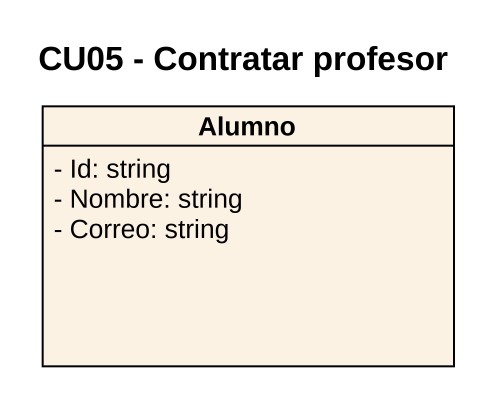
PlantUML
@startuml
title CU05 - Contratar profesor
hide circle
hide empty members
skinparam classAttributeIconSize 0
class Alumno {
  - Id: string
  - Nombre: string
  - Correo: string
}
@enduml
